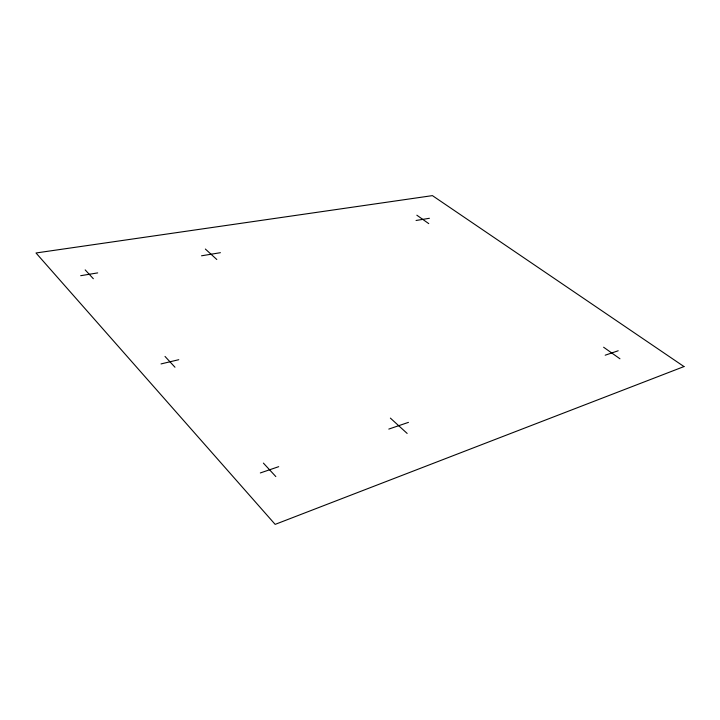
<?xml version="1.0" encoding="UTF-8"?>
<svg xmlns="http://www.w3.org/2000/svg" width="720" height="720" viewBox="0 0 720 720"><rect width="100%" height="100%" fill="white"/><g stroke="black" fill="none" stroke-linecap="round" stroke-linejoin="round"><path stroke-width="1.08" d="M260.325 472.95L278.694 466.677M388.8 429.084L408.438 422.379M605.187 355.203L618.192 350.766M161.037 363.924L178.767 359.703M80.694 275.697L97.686 272.898M201.537 255.798L220.41 252.693M416.043 220.482L429.399 218.286M416.835 215.19L428.751 223.614M603.612 347.229L619.956 358.785M205.353 249.039L216.801 259.497M390.375 418.104L407.151 433.431M85.185 269.892L93.339 278.73M165.015 356.436L174.969 367.227M263.403 463.104L275.823 476.568M684 366.57L275.148 524.376L36 252.981L432.414 195.624L684 366.57"/></g></svg>
